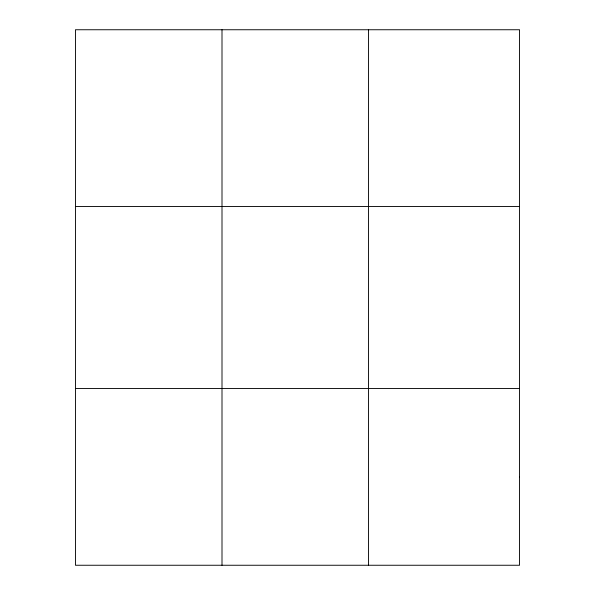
<?xml version="1.0" encoding="UTF-8"?>
<svg xmlns="http://www.w3.org/2000/svg" width="595" height="595" viewBox="0 0 595 595"><rect width="100%" height="100%" fill="white"/><g stroke="black" fill="none" stroke-linecap="round" stroke-linejoin="round"><path stroke-width="0.89" d="M222.002 565.25L222.002 29.75M368.558 565.25L368.558 29.75M75.446 206.465L519.554 206.465M75.446 388.535L519.554 388.535M519.554 476.893L519.554 565.25L75.446 565.25L75.446 29.75L519.554 29.75L519.554 476.893"/></g></svg>
